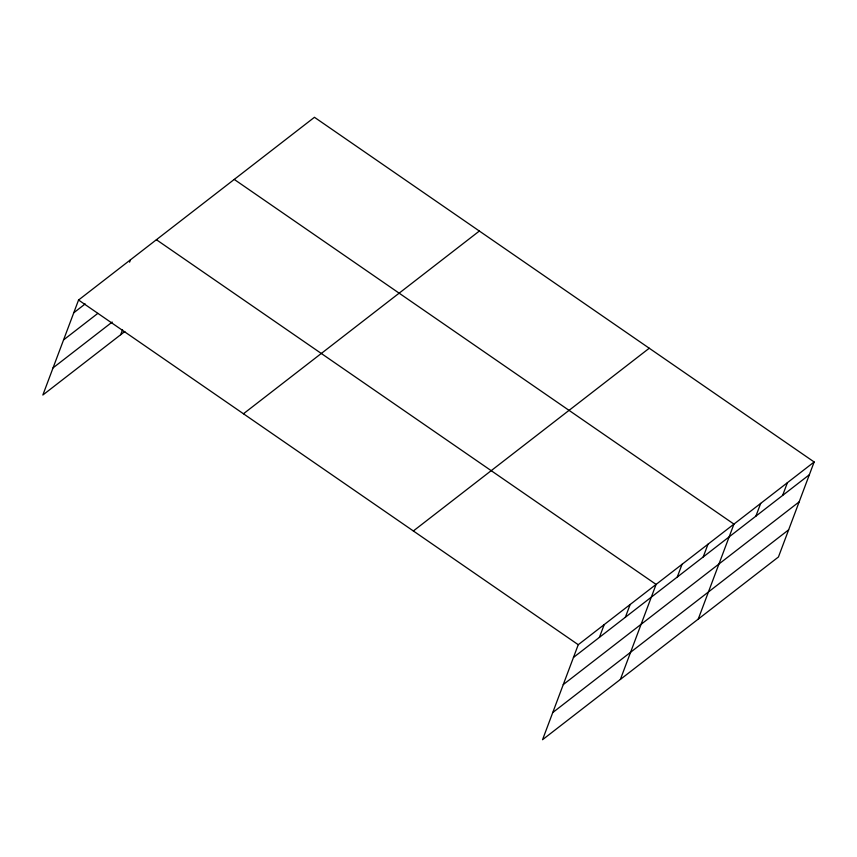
<?xml version="1.0" encoding="UTF-8"?>
<svg xmlns="http://www.w3.org/2000/svg" width="857" height="857" viewBox="0 0 857 857"><rect width="100%" height="100%" fill="white"/><g stroke="black" fill="none" stroke-linecap="round" stroke-linejoin="round"><path stroke-width="1.29" d="M814.15 461.977L578.25 644.71L542.545 739.709L778.445 556.975L814.15 461.977L314.455 117.291L78.555 300.025L42.85 395.023L124.843 331.509M129.578 262.146L130.457 259.832M120.698 334.723L122.551 329.784M599.407 637.362L604.196 624.614M625.353 617.265L630.152 604.506M620.393 679.397L656.098 584.41L156.403 239.724M677.255 577.061L682.043 564.313M703.201 556.954L708 544.206M698.241 619.097L733.946 524.109L234.25 179.424M755.885 516.15L760.684 503.402M782.623 495.442L787.412 482.684M73.766 312.784L85.175 303.935M63.557 339.918L97.816 313.383M53.048 367.878L112.213 322.05M243.452 413.77L479.352 231.036M413.353 530.965L649.252 348.231M573.462 657.458L809.362 474.724M563.253 684.604L799.153 501.87M552.744 712.563L788.644 529.83M78.555 300.025L578.25 644.71"/></g></svg>
